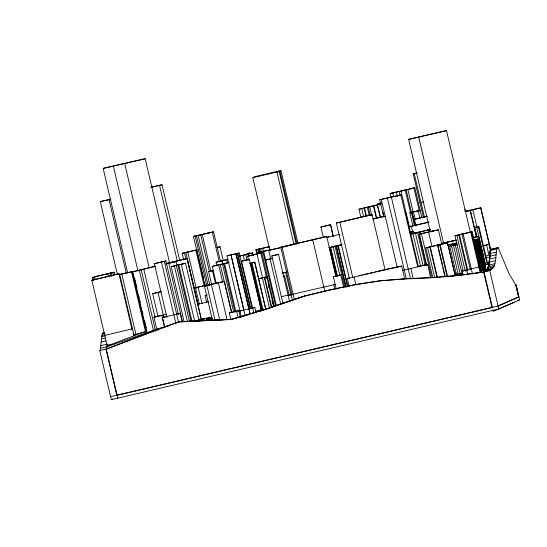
<?xml version="1.0" encoding="UTF-8"?>
<svg xmlns="http://www.w3.org/2000/svg" width="547" height="547" viewBox="0 0 547 547"><rect width="100%" height="100%" fill="white"/><g stroke="black" fill="none" stroke-linecap="round" stroke-linejoin="round"><path stroke-width="0.82" d="M110.583 396.664L498.064 306.019L518.508 297L515.698 285.021L509.1 273.76L498.153 247.647L492.04 249.083L490.468 250.444L488.635 266.539L487.692 268.816L483.589 272.126L458.017 275.565L432.151 277.726L406.038 278.854L380.131 280.871L354.668 284.782L329.533 290.067L304.57 296.091L267.921 308.535L230.93 319.523L178.725 321.875L231.347 319.345L244.96 315.735M491.951 307.448L483.63 271.975L490.201 270.348L494.009 266.847L495.582 260.666L496.587 249.015L498.153 247.647M485.722 270.362L487.815 268.447L488.909 265.097L489.996 256.222L496.108 254.786M498.064 306.019L518.946 296.871L518.631 297.014L516.101 284.741L519.65 299.865L498.768 309.014L111.287 399.659L99.773 350.552L100.204 350.36L101.961 335.311L102.289 333.834L103.841 332.2M484.704 271.264L487.815 268.447L489.127 262.369L490.509 249.391L491.951 249.247L491.213 249.521M117.762 398.148L106.241 349.041L106.679 348.849L107.267 344.145L100.792 345.656M116.853 395.454L106.015 349.232L106.426 349.048L106.747 346.641M489.469 261.48L488.82 265.261L487.555 268.55M485.681 270.273L487.897 268.276L488.368 266.854L494.488 265.425M483.63 271.975L485.421 270.519L491.534 269.09M106.829 346.511L107.848 345.67L146.548 331.065M484.451 271.367L486.023 269.999L492.136 268.57M270.437 249.726L269.787 250.123L281.869 247.292M269.897 250.588L252.81 177.72L254.533 176.715L280.926 170.527L298.019 243.394M252.81 177.72L279.182 171.546L280.926 170.527M416.021 225.897L414.482 219.333L427.084 216.044M329.896 224.899L320.898 227.053L323.414 237.788M230.93 319.523L268.331 308.358L304.98 295.906L329.944 289.883L355.085 284.597L380.541 280.686L406.448 278.669L432.561 277.548L458.434 275.38L483.999 271.948M267.921 308.535L268.331 308.358M304.57 296.091L304.98 295.906L280.488 303.954L259.312 311.619M329.533 290.067L329.944 289.883M354.668 284.782L355.085 284.597M380.131 280.871L380.541 280.686M406.038 278.854L406.448 278.669M432.151 277.726L432.561 277.548M458.017 275.565L458.434 275.38M111.287 399.659L112.826 398.982M106.939 346.066L107.848 345.67M490.057 253.753L488.82 265.261M333.314 236.29L330.6 224.735L333 236.413M93.154 280.727L92.381 277.432L93.537 277.158L94.118 279.633M95.137 279.469L94.563 277.001L96.682 276.18L114.241 272.201L114.822 274.676M110.357 344.651L107.089 345.43L91.834 280.269L119.014 273.801L132.155 329.841M480.758 207.874L490.55 249.61L480.758 207.874L468.827 210.65M476.69 227.101L478.905 226.499L487.712 264.057L487.172 264.263L485.497 264.666L476.69 227.101L474.823 227.463L477.121 237.261M472.526 274.047L463.124 233.986L471.418 231.942L480.813 272.003L476.027 273.226M470.817 232.078L470.283 232.188L472.109 231.675L481.504 271.736M477.613 239.278L478.126 239.08L485.175 269.124L484.013 269.486L477.251 239.367L477.613 239.278L484.656 269.329M485.661 268.051L478.803 238.813L478.304 239.012L485.353 269.056M476.416 240.044L476.922 239.853L483.965 269.903L483.466 270.095L476.416 240.044L474.167 240.584M474.475 240.742L475.958 240.393L483.001 270.437L482.666 270.567L481.524 270.792L474.475 240.742L475.958 240.393M482.625 269.527L475.767 240.29L476.273 240.167L483.322 270.218L482.816 270.334L483.322 270.218M483.35 246.02L488.943 244.338L490.57 251.271M106.015 349.232L179.142 321.691L231.347 319.345M106.426 349.048L154.787 330.326L179.142 321.691M106.74 346.887L155.307 329.684L168.907 325.697M248.605 260.351L247.641 256.228L263.839 252.283L276.413 305.876M457.135 242.868L447.808 244.906M246.567 315.304L248.967 314.669M134.124 335.742L119.725 274.601L132.278 271.613L146.37 331.708M241.377 317.144L227.019 255.866L239.148 252.987L252.099 308.2M247.641 256.228L263.839 252.283M326.525 237.473L329.574 236.673M282.341 273.185L287.161 272.037M283.189 276.338L284.618 275.968L289.028 294.771M230.957 319.817L229.33 312.884L238.752 310.628L240.434 317.356M245.097 315.988L231.012 254.95L227.019 255.866M230.793 255.005L239.148 252.987M241.535 261.117L249.254 259.299L261.028 309.513M249.254 259.299L241.576 261.281L252.584 308.207M282.984 303.619L271.804 255.962L275.702 254.977L278.526 254.389L289.698 302.047M265.808 309.082L254.806 262.184L252.017 262.909L263.011 309.807M266.006 259.907L272.905 258.307L265.274 260.14M258.567 278.785L264.304 277.411L271.408 307.701M273.746 306.224L266.833 276.755L264.7 277.308L271.804 307.599M240.571 310.785L238.991 311.195L254.82 307.441L256.085 312.836M117.407 274.628L100.279 201.611L110.863 198.978M423.494 217.706L413.211 173.85L416.335 173.057M127.711 273.062L103.157 168.394L145.153 158.726L169.508 262.567M150.965 187.409L162.008 184.749L179.731 260.317M166.89 317.233L154.336 263.695L161.898 261.842L165.885 260.94L178.438 314.477M154.336 263.695L165.885 260.94M147.252 333.773L132.743 271.791L155.41 266.122M166.165 263.449L187.088 258.492L201.419 319.598M132.743 271.791L154.828 266.553M185.529 258.881L187.088 258.492M166.329 263.9L175.963 261.562L176.934 265.692M184.134 321.834L171.19 266.649L184.442 263.442M171.19 266.649L185.563 263.251L198.896 320.084M252.625 253.008L239.012 256.228L252.625 253.008L253.206 255.483M216.858 265.555L216.086 262.252L222.554 260.645L220.598 261.083M216.086 262.252L227.894 259.483M216.297 283.674L212.243 266.382L228.584 262.492M212.243 266.382L229.2 262.375M227.073 262.827L228.113 262.574M211.716 284.775L208.619 271.592L213.262 270.437M215.559 283.961L212.468 270.772L213.795 270.444M158.015 316.522L152.661 293.691L161.495 291.496M212.489 320.439L204.428 286.074L224.4 281.322L231.696 312.419M204.428 286.074L224.4 281.322M160.353 315.633L153.933 317.226L156.866 329.745L158.473 329.349M164.804 327.557L162.459 317.54L167.293 316.344M182.137 321.793L180.154 313.315L162.459 317.54M206.951 320.542L206.417 318.286L193.761 321.356M229.33 312.884L238.752 310.628M206.301 320.351L212.516 318.915M103.157 168.394L145.153 158.726M152.661 293.691L161.297 291.667M166.582 314.204L153.933 317.226M269.917 249.747L258.492 252.475L281.664 247.476M284.084 246.888L286.498 246.307M429.846 229.74L408.643 139.355L446.509 130.617L470.434 232.605M408.643 139.355L446.509 130.617M465.531 211.306L481.004 207.778M464.902 211.634L470.372 210.328L476.711 237.33M465.907 211.45L469.962 210.486L465.75 211.361M428.93 221.938L409.956 226.383L409.115 226.95L428.793 222.287M483.514 245.637L488.943 244.338M485.695 256.037L488.984 255.251L486.632 245.234M151.013 187.177L162.008 184.749M205.111 286.122L193.46 236.461L210.513 232.468M193.46 236.461L199.142 235.224L197.747 235.504M208.168 285.513L196.517 235.853L213.562 231.86L220.55 261.657M390.859 196.872L390.086 193.576L393.922 192.66M390.086 193.576L405.224 190.171L410.647 213.275M419.344 211.204L413.922 188.1L403.501 190.52L405.224 190.171M421.853 217.754L414.879 187.771L411.173 188.653L413.922 188.1M383.748 217.043L379.673 199.689L400.896 195.005L417.758 266.895M379.673 199.689L400.896 195.005M381.122 202.916L378.059 203.648L378.907 203.477M381.3 202.964L377.71 203.819L378.791 203.6M378.695 203.655L380.432 203.272M360.917 217.467L358.982 209.214L380.924 203.983M358.982 209.214L381.129 204.086L378.934 204.455M183.717 259.907L182.172 253.309L197.255 249.835M216.879 247.538L220.038 246.786L223.326 260.81M114.241 272.201L112.135 272.707L112.826 272.57L113.4 275.038M92.381 277.432L93.537 277.158M94.563 277.001L112.826 272.57M91.834 280.269L119.014 273.801M119.171 274.437L132.278 271.613M349.328 278.245L336.378 223.032L368.664 215.361L372.104 214.697L385.109 270.156M336.378 223.032L372.104 214.697M372.992 218.944L383.741 216.386M373.122 219.06L385.191 216.195L383.618 216.496M412.917 225.856L409.826 212.701L420.117 210.356L411.973 212.27L415.057 225.426M411.973 212.27L412.794 212.072L412.178 212.195M256.871 253.835L255.9 249.712L269.527 246.69M257.193 253.856L256.222 249.733L257.753 249.343L255.9 249.712M256.222 249.733L269.521 246.718M291.968 294.929L280.782 247.237L326.73 236.495L336.179 276.782M280.782 247.237L326.73 236.495M326.573 237.48L339.564 234.389M328.761 247.668L341.54 244.632M341.656 244.769L329.273 247.647L336.002 276.331M339.899 275.579L333.171 246.895L341.752 244.851M333.171 246.895L342.244 244.858M409.744 232.215L412.664 231.579L411.282 231.846M410.127 232.304L413.429 231.518L413.819 233.159M410.537 234.068L430.4 229.419L431.029 231.983M410.763 233.993L418.428 232.311M430.4 229.419L426.236 230.41L426.728 230.314M410.742 234.225L430.455 229.528L428.328 229.938M426.311 265.343L419.009 234.205L433.942 230.752M426.639 265.384L419.337 234.246L423.419 233.275L422.879 233.378M419.337 234.246L438.4 229.808L441.86 244.557M199.34 304.111L195.505 287.743L205.118 285.452M195.505 287.743L205.405 285.486M474.823 227.463L478.905 226.499M463.152 270.922L454.906 235.764L472.109 231.675M454.906 235.764L463.74 233.76L461.989 234.205L470.242 269.363M206.622 302.033L205.091 295.51L206.725 295.12M441.285 243.483L454.003 240.523M455.001 240.331L451.952 241.008L452.95 240.817M441.224 243.661L446.79 242.383L445.75 242.588M456.287 240.078L452.137 241.07L453.176 240.865M456.396 240.201L442.249 243.463M432.67 277.124L425.798 247.832L447.467 242.841L455.104 275.394L452.649 275.968M425.798 247.832L437.785 245.104L445.231 276.837M442.509 266.307L437.545 245.152L447.467 242.841M472.827 237.528L475.364 236.981M472.806 237.63L478.646 236.345L485.695 266.396M473.093 237.665L478.646 236.345M197.508 304.371L208.715 301.705M447.631 245.07L450.776 244.324L449.559 244.564M455.849 244.892L455.473 243.271L452.902 243.873L453.648 243.73L454.031 245.35M453.648 243.73L448.102 245.042L454.769 273.466M473.832 239.996L478.803 238.813M456.212 273.767L449.73 246.157L457.032 244.42M449.73 246.157L456.977 244.536L456.383 244.653M473.934 240.564L476.922 239.853M460.164 273.835L453.497 245.412L457.73 244.482M475.767 240.29L476.273 240.167M336.282 289.301L333.349 276.782L340.138 275.168L340.747 275.052L343.68 287.572M104.737 335.414L132.497 328.809M349.102 286.348L347.27 278.526L348.911 278.136M358.784 275.791L362.073 275.004M363.721 274.615L368.657 273.445M370.305 273.056L373.594 272.269M375.242 271.88L385.109 269.534M386.756 269.145L401.71 266.074L404.732 278.977M291.961 294.395L287.804 295.38L335.366 284.399M402.715 270.368L427.604 264.488L430.537 277.008L428.137 277.575M133.824 334.696L145.57 331.92L131.478 271.825M201.344 319.366L202.746 319.031L201.378 319.304M211.108 318.956L210.739 317.369L203.21 319.12M210 317.998L211.6 317.616M206.103 319.359L210.944 318.21M212.031 318.087L206.923 319.263M206.581 319.899L212.332 318.532M463.111 274.573L462.27 270.997L463.931 270.601M182.172 253.309L196.564 249.945M320.898 227.053L330.6 224.735M283.483 246.916L293.151 244.646M414.482 219.333L427.303 216.332M271.804 255.962L278.526 254.389M333.349 276.782L340.747 275.052M102.843 333.314L104.456 332.938M102.289 333.834L104.716 333.267M101.961 335.311L104.388 334.743M347.27 278.526L401.71 266.074M101.715 336.59L104.949 335.831M281.356 296.686L288.071 295.113M101.414 339.065L105.462 338.121M491.302 249.357L497.845 247.784M490.468 250.444L496.587 249.015M101.133 341.978L105.988 340.843M490.146 253.582L496.259 252.153M100.491 348.213L106.959 346.702M402.182 279.168L404.643 278.594M489.811 259.046L495.924 257.616M99.773 350.552L106.679 348.849M489.469 262.102L495.582 260.666M462.27 270.997L480.485 266.669L481.661 271.674M488.909 265.097L495.021 263.668M487.897 268.276L494.009 266.847M484.792 271.093L490.905 269.664M484.088 271.777L490.201 270.348M483.589 272.126L484.492 271.832L484.081 272.009L492.403 307.482L116.826 395.344M517.988 300.255L519.65 299.865M514.207 302.238L493.237 311.305L492.847 309.664M100.279 201.611L110.638 199.484M413.211 173.85L417.286 172.948M423.275 201.905L419.959 202.636M249.37 263.415L254.806 262.184M282.286 273.021L286.956 271.948M258.581 278.662L266.833 276.755M262.574 277.808L264.304 277.411M282.97 276.344L284.618 275.968M252.071 308.07L254.82 307.441M261.083 309.732L263.572 309.158L255.784 311.175L256.146 312.713M162.514 261.774L164.312 261.37L178.602 322.32M175.963 261.562L165.789 263.859L186.999 258.546L201.33 319.653M182.459 263.928L185.563 263.251M222.096 260.714L227.545 259.483M208.619 271.592L213.111 270.58M212.468 270.772L213.898 270.45M206.417 285.575L211.374 284.461L219.819 320.467M474.823 239.942L475.589 239.771M177.748 313.862L180.154 313.315M197.747 320.248L206.417 318.286M206.465 320.344L212.133 319.065M417.539 210.964L418.209 210.827L419.946 218.232M409.826 212.701L411.385 212.386L414.476 225.542M394.408 192.469L391.823 193.077L414.879 187.771M365.088 207.73L367.324 207.347L369.259 215.593M194.602 250.458L195.826 250.211L204.14 285.664M217.125 247.367L220.038 246.786M109.25 273.452L110.911 273.056L111.684 276.351M213.562 231.86L207.751 233.125L209.145 232.844M210.773 232.523L212.291 232.222L219.279 262.02M194.588 236.133L196.127 235.825M378.114 203.669L378.975 203.498M107.253 273.958L107.759 273.856L108.34 276.331M197.823 304.194L198.315 304.091M205.091 295.51L207.204 295.093M145.174 327.858L146.664 327.564M210.739 317.369L200.763 319.605L201.864 319.386M208.072 319.475L209.166 319.257M206.93 319.769L207.375 319.68M436.403 245.282L437.497 245.07M477.49 239.203L478.126 239.08M455.063 244.988L455.815 244.837M453.497 245.412L455.302 245.056L461.969 273.479M337.526 245.589L338.19 245.459M333.684 246.752L334.196 246.649M414.277 233.275L414.845 233.166M438.4 229.808L432.041 231.203L432.479 231.121M419.009 234.205L421.217 233.774M447.316 242.047L447.945 241.924M441.162 243.572L442.167 243.381M417.587 266.43L427.604 264.488M293.035 244.311L293.404 244.242M411.33 231.921L413.429 231.518M413.847 233.282L415.952 232.878M416.773 232.66L417.238 232.571M419.118 232.181L420.499 231.914M428.732 229.938L429.197 229.849L429.58 231.484M486.167 257.76L488.676 257.295M462.653 273.644L454.003 274.204M454.578 273.165L456.225 273.021M461.9 274.676L456.506 274.382M144.866 327.496L146.411 327.639M489.75 270.546L498.768 309.014M478.358 226.704L487.172 264.263M472.909 209.754L476.943 226.937M477.251 239.367L484.3 269.411M470.14 210.335L475.322 232.427M475.705 234.061L476.478 237.336M476.157 240.215L483.206 270.259M475.623 240.523L482.666 270.567M471.569 231.88L480.963 271.948M470.728 232.208L480.122 272.269M464.847 209.214L465.429 211.682M467.89 270.786L459.453 234.807L458.817 234.936L467.063 270.095M466.653 270.136L467.658 274.43M456.834 235.381L465.278 271.36M454.707 243.442L455.083 245.07M451.521 245.808L458.003 273.418M418.728 137.263L443.624 243.394M440.103 244.564L447.549 276.297M439.638 244.653L447.084 276.392M442.892 267.934L444.8 276.071M428.574 232.14L431.843 246.068M414.236 173.645L424.472 217.268M430.229 246.868L437.292 276.98M429.88 246.936L436.944 277.049M427.624 247.47L434.687 277.582M421.429 233.836L431.426 276.447M420.438 234.519L419.864 232.065L419.337 232.167L419.911 234.622M413.47 211.962L415.207 219.361M407.891 189.535L413.306 212.639M425.258 265.363L417.566 232.584L415.399 233.008L423.084 265.787M412.37 213.015L415.262 225.35M406.175 189.877L411.406 212.161M411.365 226.458L412.705 232.181M412.917 233.576L420.602 266.355M400.985 191.183L409.498 227.49M405.457 211.381L418.448 266.772M399.201 191.607L400.165 195.73M396.445 192.161L397.409 196.284M410.811 268.474L413.012 277.869M392.746 193.043L393.519 196.339M391.385 197.262L410.578 279.066M387.433 198.185L406.236 278.341M381.252 199.382L397.177 267.285M383.064 212.339L383.645 214.814M379.563 203.477L379.946 205.125M380.527 217.303L377.382 204.975L380.281 217.35M373.751 205.85L376.651 218.226M373.492 205.898L376.398 218.28M369.758 206.793L371.885 215.867M368.261 207.094L370.196 215.34M364.521 208.01L366.456 216.263M364.206 208.072L366.141 216.325M361.765 208.66L363.7 216.906M354.121 277.199L355.96 285.021M339.837 222.362L352.788 277.575M338.333 245.788L347.947 286.765M337.937 245.87L347.352 286.019M336.562 246.191L346.176 287.168M336.138 246.273L345.745 287.25M335.113 246.519L344.535 286.669M330.634 247.34L337.362 276.023M330.272 247.408L337.191 276.912M333.773 284.775L334.853 289.397M312.747 239.818L324.897 291.619M279.914 171.115L297.007 243.983M279.182 171.546L296.269 244.406M276.98 172.059L293.876 244.099M282.033 246.998L294.375 299.619M291.038 294.758L292.488 300.925M285.678 272.42L291.052 295.346M268.768 250.581L270.71 258.861M270.115 259.032L280.734 304.31M262.628 248.359L263.401 251.661M263.093 252.495L275.667 306.088M260.796 248.728L261.569 252.03M261.815 252.83L274.389 306.423M260.844 253.09L266.833 278.649M268.386 285.24L268.967 287.715M272.057 300.912L272.83 304.207M259.469 249.042L260.249 252.345M258.71 249.2L259.483 252.495M257.863 249.398L258.827 253.528M256.365 249.671L257.329 253.794M257.028 254.068L262.642 277.979M262.382 277.903L269.486 308.193M252.529 252.974L253.111 255.449M254.649 262.204L265.452 308.276M262.17 309.999L251.169 263.1L250.492 263.278L261.487 310.176M248.338 254.068L248.919 256.543M245.747 254.656L247.1 260.434M243.162 255.299L244.324 260.249M252.7 307.995L253.965 313.383M237.836 253.329L250.786 308.542M237.193 253.48L250.143 308.693M236.044 253.781L250.157 313.937M235.887 253.815L250 313.971M231.402 256.598L243.771 309.335M226.868 259.716L227.641 263.011M236.577 311.195L238.02 317.356M224.578 263.524L235.784 311.298M223.675 263.729L235.073 312.33M222.164 260.878L222.944 264.18M222.438 264.037L233.644 311.811M220.25 264.536L226.431 290.895M226.814 292.542L231.449 312.31M218.67 264.926L222.725 282.225M218.39 282.82L227.026 319.639M202.274 234.608L210.814 271.025M200.763 234.902L209.31 271.326M198.212 235.511L209.863 285.178M206.937 285.5L214.998 319.865M195.163 236.119L206.814 285.787M196.899 249.911L197.672 253.206M198.055 254.854L203.669 278.765M204.633 282.888L205.405 286.184M198.192 287.202L202.034 303.571M187.778 252.126L196.284 288.406M185.871 252.509L198.055 304.453M184.489 252.844L185.843 258.615M181.296 264.31L194.629 321.144M178.746 264.885L192.079 321.718M159.553 185.365L177.276 260.926M177.871 265.097L191.012 321.11M176.339 265.445L189.481 321.451M174.377 265.931L187.32 321.116M168.818 263.339L182.568 321.971M161.461 262.081L175.949 323.851M157.987 292.488L163.915 317.759M161.782 315.393L164.538 327.133M124.75 163.758L149.105 267.599M143.772 269.302L155.006 317.198M157.721 328.761L158.104 330.409M141.208 269.883L155.546 330.99M139.335 270.348L153.673 331.455M113.434 166.377L137.988 271.045M134.624 278.286L135.396 281.589M135.786 283.243L136.948 288.194M138.5 294.799L139.273 298.101M139.663 299.756L140.237 302.231M142.37 311.318L142.952 313.793M144.504 320.398L146.247 327.831M109.085 199.84L126.213 272.857M121.783 274.136L135.875 334.231M133.126 333.964L133.509 335.612M110.043 273.295L110.624 275.763M490.126 250.717L489.804 253.856L490.126 250.717M250.095 252.981L247.128 253.678L250.095 252.981"/></g></svg>
